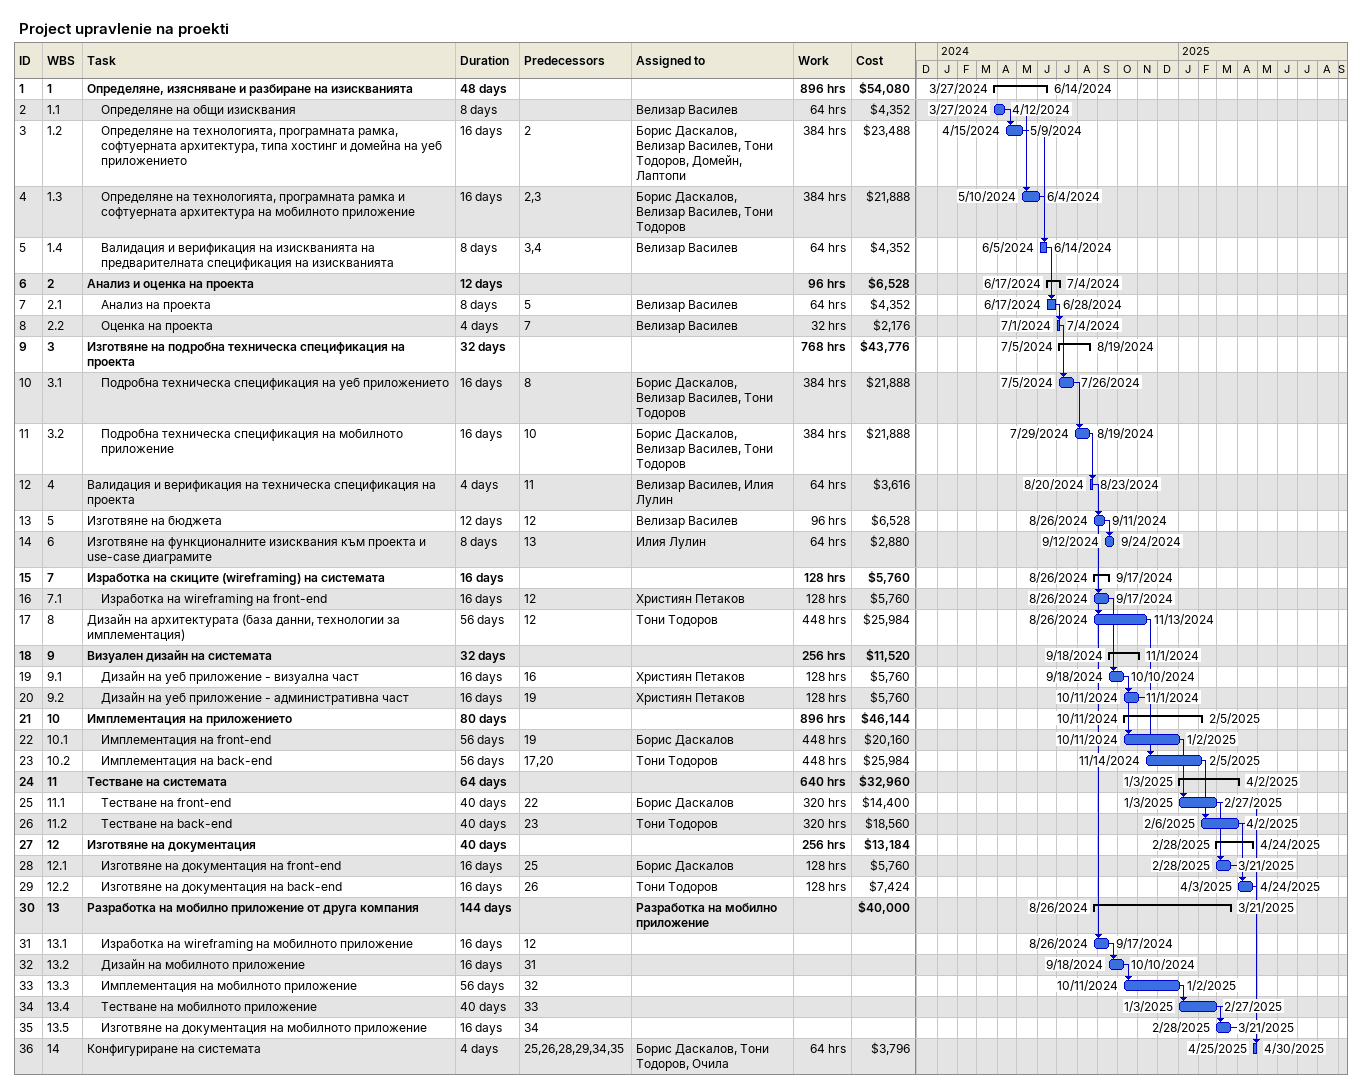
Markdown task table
Project upravlenie na proekti

| ID | WBS | Task | Duration | Start | Finish | Predecessors | Resources | Work (h) | Cost ($) |
|---|---|---|---|---|---|---|---|---|---|
| 1 | 1 | **Определяне, изясняване и разбиране на изискванията** | 48d | 2024-03-27 | 2024-06-14 |  |  | 896 | 54080 |
| 2 | 1.1 | Определяне на общи изисквания | 8d | 2024-03-27 | 2024-04-12 |  | Велизар Василев | 64 | 4352 |
| 3 | 1.2 | Определяне на технологията, програмната рамка, софтуерната архитектура, типа хостинг и домейна на уеб приложението | 16d | 2024-04-15 | 2024-05-09 | 2 | Борис Даскалов, Велизар Василев, Тони Тодоров, Домейн, Лаптопи | 384 | 23488 |
| 4 | 1.3 | Определяне на технологията, програмната рамка и софтуерната архитектура на мобилното приложение | 16d | 2024-05-10 | 2024-06-04 | 2, 3 | Борис Даскалов, Велизар Василев, Тони Тодоров | 384 | 21888 |
| 5 | 1.4 | Валидация и верификация на изискванията на предварителната спецификация на изискванията | 8d | 2024-06-05 | 2024-06-14 | 3, 4 | Велизар Василев | 64 | 4352 |
| 6 | 2 | **Анализ и оценка на проекта** | 12d | 2024-06-17 | 2024-07-04 |  |  | 96 | 6528 |
| 7 | 2.1 | Анализ на проекта | 8d | 2024-06-17 | 2024-06-28 | 5 | Велизар Василев | 64 | 4352 |
| 8 | 2.2 | Оценка на проекта | 4d | 2024-07-01 | 2024-07-04 | 7 | Велизар Василев | 32 | 2176 |
| 9 | 3 | **Изготвяне на подробна техническа спецификация на проекта** | 32d | 2024-07-05 | 2024-08-19 |  |  | 768 | 43776 |
| 10 | 3.1 | Подробна техническа спецификация на уеб приложението | 16d | 2024-07-05 | 2024-07-26 | 8 | Борис Даскалов, Велизар Василев, Тони Тодоров | 384 | 21888 |
| 11 | 3.2 | Подробна техническа спецификация на мобилното приложение | 16d | 2024-07-29 | 2024-08-19 | 10 | Борис Даскалов, Велизар Василев, Тони Тодоров | 384 | 21888 |
| 12 | 4 | Валидация и верификация на техническа спецификация на проекта | 4d | 2024-08-20 | 2024-08-23 | 11 | Велизар Василев, Илия Лулин | 64 | 3616 |
| 13 | 5 | Изготвяне на бюджета | 12d | 2024-08-26 | 2024-09-11 | 12 | Велизар Василев | 96 | 6528 |
| 14 | 6 | Изготвяне на функционалните изисквания към проекта и use-case диаграмите | 8d | 2024-09-12 | 2024-09-24 | 13 | Илия Лулин | 64 | 2880 |
| 15 | 7 | **Изработка на скиците (wireframing) на системата** | 16d | 2024-08-26 | 2024-09-17 |  |  | 128 | 5760 |
| 16 | 7.1 | Изработка на wireframing на front-end | 16d | 2024-08-26 | 2024-09-17 | 12 | Християн Петаков | 128 | 5760 |
| 17 | 8 | Дизайн на архитектурата (база данни, технологии за имплементация) | 56d | 2024-08-26 | 2024-11-13 | 12 | Тони Тодоров | 448 | 25984 |
| 18 | 9 | **Визуален дизайн на системата** | 32d | 2024-09-18 | 2024-11-01 |  |  | 256 | 11520 |
| 19 | 9.1 | Дизайн на уеб приложение - визуална част | 16d | 2024-09-18 | 2024-10-10 | 16 | Християн Петаков | 128 | 5760 |
| 20 | 9.2 | Дизайн на уеб приложение - административна част | 16d | 2024-10-11 | 2024-11-01 | 19 | Християн Петаков | 128 | 5760 |
| 21 | 10 | **Имплементация на приложението** | 80d | 2024-10-11 | 2025-02-05 |  |  | 896 | 46144 |
| 22 | 10.1 | Имплементация на front-end | 56d | 2024-10-11 | 2025-01-02 | 19 | Борис Даскалов | 448 | 20160 |
| 23 | 10.2 | Имплементация на back-end | 56d | 2024-11-14 | 2025-02-05 | 17, 20 | Тони Тодоров | 448 | 25984 |
| 24 | 11 | **Тестване на системата** | 64d | 2025-01-03 | 2025-04-02 |  |  | 640 | 32960 |
| 25 | 11.1 | Тестване на front-end | 40d | 2025-01-03 | 2025-02-27 | 22 | Борис Даскалов | 320 | 14400 |
| 26 | 11.2 | Тестване на back-end | 40d | 2025-02-06 | 2025-04-02 | 23 | Тони Тодоров | 320 | 18560 |
| 27 | 12 | **Изготвяне на документация** | 40d | 2025-02-28 | 2025-04-24 |  |  | 256 | 13184 |
| 28 | 12.1 | Изготвяне на документация на front-end | 16d | 2025-02-28 | 2025-03-21 | 25 | Борис Даскалов | 128 | 5760 |
| 29 | 12.2 | Изготвяне на документация на back-end | 16d | 2025-04-03 | 2025-04-24 | 26 | Тони Тодоров | 128 | 7424 |
| 30 | 13 | **Разработка на мобилно приложение от друга компания** | 144d | 2024-08-26 | 2025-03-21 |  | Разработка на мобилно приложение |  | 40000 |
| 31 | 13.1 | Изработка на wireframing на мобилното приложение | 16d | 2024-08-26 | 2024-09-17 | 12 |  |  |  |
| 32 | 13.2 | Дизайн на мобилното приложение | 16d | 2024-09-18 | 2024-10-10 | 31 |  |  |  |
| 33 | 13.3 | Имплементация на мобилното приложение | 56d | 2024-10-11 | 2025-01-02 | 32 |  |  |  |
| 34 | 13.4 | Тестване на мобилното приложение | 40d | 2025-01-03 | 2025-02-27 | 33 |  |  |  |
| 35 | 13.5 | Изготвяне на документация на мобилното приложение | 16d | 2025-02-28 | 2025-03-21 | 34 |  |  |  |
| 36 | 14 | Конфигуриране на системата | 4d | 2025-04-25 | 2025-04-30 | 25, 26, 28, 29, 34, 35 | Борис Даскалов, Тони Тодоров, Очила | 64 | 3796 |
